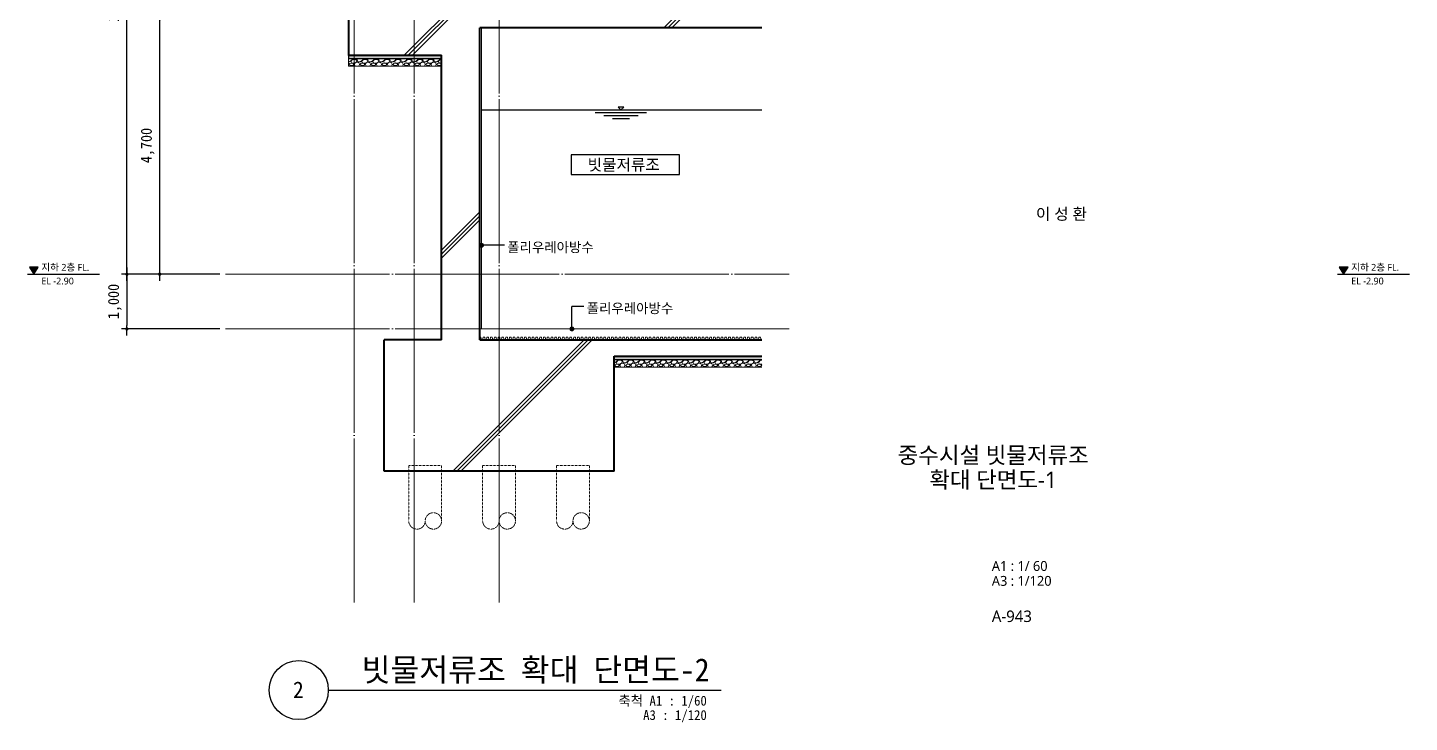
# Model space of a CAD drawing. Header units: inches. Extents: x 224105 to 519834, y 3350 to 70638.
# Drawn here: x 449746 to 474989, y 3350 to 16045 of the extents above; entities that cross this region are included whole.
import ezdxf
from ezdxf.enums import TextEntityAlignment as Align

# ---------------------------------------------------------------- set-up
doc = ezdxf.new("R2010")
doc.units = ezdxf.units.IN
doc.header["$MEASUREMENT"] = 0
doc.linetypes.add('CEN', pattern=[62, 60, -1, 0, -1])
doc.linetypes.add('HID', pattern=[2, 1.1, -0.9])
doc.layers.get('0').update_dxf_attribs({"linetype": 'CONTINUOUS'})
for name, color, linetype, lineweight in [('A-AXIS-LINE', 1, 'CEN', 15), ('A-BORD-TEXT', 3, 'CONTINUOUS', 25), ('A-CONC-LIN1', 2, 'CONTINUOUS', 40), ('A-CONC-LIN2', 7, 'CONTINUOUS', 25), ('A-DIMS', 7, 'CONTINUOUS', 25), ('A-MKXS-LEAD', 7, 'CONTINUOUS', 25), ('A-MKXS-TEXT1', 3, 'CONTINUOUS', 25), ('A-MKXX-NAME', 3, 'CONTINUOUS', 25), ('A-MKXX-SYMB', 7, 'CONTINUOUS', 25), ('A-XXXX-DRBD', 9, 'CONTINUOUS', 20), ('A-XXXX-FIN2', 6, 'CONTINUOUS', 20), ('A-XXXX-HATC', 8, 'CONTINUOUS', 18), ('A-XXXX-SYMB', 7, 'CONTINUOUS', 25), ('A-XXXX-TXT1', 3, 'CONTINUOUS', 25), ('A-XXXX-WAT1', 9, 'HID', 20)]:
    doc.layers.add(name, color=color, linetype=linetype, lineweight=lineweight)
for name, color, linetype in [('A-SECT-LIN3', 255, 'CONTINUOUS'), ('SYMB', 7, 'CONTINUOUS'), ('TEXT', 7, 'CONTINUOUS')]:
    doc.layers.add(name, color=color, linetype=linetype)
doc.styles.add('HY울릉도L', font='H2GTRE.TTF')
doc.styles.add('돋움체', font='')
doc.styles.add('맑은고딕', font='malgun.ttf')
doc.styles.get('돋움체').set_extended_font_data('DotumChe')
doc.dimstyles.new('CDIM', dxfattribs={"dimtxt": 2, "dimasz": 0.6, "dimexe": 1, "dimexo": 1, "dimgap": 1, "dimtad": 1, "dimdec": 0, "dimrnd": 0.5, "dimzin": 0, "dimdsep": 32, "dimlunit": 6, "dimtxsty": 'HY울릉도L', "dimblk1": '_CIDOT', "dimblk2": '_CIDOT', "dimsah": 1, "dimcen": 4.5, "dimclrd": 2, "dimclre": 2, "dimclrt": 7, "dimadec": 0, "dimazin": 0, "dimtfac": 1, "dimtdec": 0, "dimtix": 1, "dimtmove": 2, "dimatfit": 1, "dimldrblk": '_CIDOT', "dimfxl": 1, "dimtolj": 1, "dimtzin": 0, "dimlwd": -1, "dimarcsym": 0})

# ---------------------------------------------------------------- blocks, each defined once
blk = doc.blocks.new('입단면LEVEL1')
at = {"layer": 'SYMB', "linetype": 'ByBlock'}
blk.add_line((0, 0), (26.26, 0), dxfattribs=at)
blk.add_lwpolyline([(0.64, 2.5), (2.24, 0), (3.84, 2.5)], close=True, dxfattribs=at)
blk.add_solid([(0.64, 2.5), (3.84, 2.5), (2.24, 0)], dxfattribs=at)
at = {"layer": 'TEXT', "style": '돋움체'}
for tag, p in [('층레벨', (5.03, 1.28)), ('LEVEL', (5.85, -2.99))]:
    blk.add_attdef(tag, p, '', height=2.5, dxfattribs=at)
blk = doc.blocks.new('_CIDOT')
at = {"color": 0, "linetype": 'ByBlock'}
blk.add_line((2, 0), (-1, 0), dxfattribs=at)
at = {"color": 0, "linetype": 'ByBlock', "const_width": 0.5}
blk.add_lwpolyline([(-0.25, 0, 1), (0.25, 0, 1)], format="xyb", close=True, dxfattribs=at)
blk = doc.blocks.new('*D144')
at = {"layer": 'A-DIMS', "lineweight": -2, "transparency": 16777216}
for p, q in [((453259, 21540), (451459, 21540)), ((453259, 11540), (451459, 11540))]:
    blk.add_line(p, q, dxfattribs=at)
at = {"layer": 'A-DIMS', "transparency": 16777216}
blk.add_line((451559, 11600), (451559, 21480), dxfattribs=at)
at = {"layer": 'A-DIMS', "transparency": 16777216, "xscale": 60, "yscale": 60, "zscale": 60}
for p, rotation in [((451559, 21540), 90), ((451559, 11540), 270)]:
    blk.add_blockref('_CIDOT', p, dxfattribs=dict(at, rotation=rotation))
at = {"layer": 'A-DIMS', "color": 3, "transparency": 16777216, "insert": (451340, 16540), "char_height": 200, "attachment_point": 5, "rotation": 90, "style": '돋움체'}
blk.add_mtext('\\A1;10,000', dxfattribs=at)
blk = doc.blocks.new('*D145')
at = {"layer": 'A-DIMS', "lineweight": -2, "transparency": 16777216}
for p, q in [((453259, 16240), (452059, 16240)), ((453259, 11540), (452059, 11540))]:
    blk.add_line(p, q, dxfattribs=at)
at = {"layer": 'A-DIMS', "transparency": 16777216}
blk.add_line((452159, 11600), (452159, 16180), dxfattribs=at)
at = {"layer": 'A-DIMS', "transparency": 16777216, "xscale": 60, "yscale": 60, "zscale": 60}
for p, rotation in [((452159, 16240), 90), ((452159, 11540), 270)]:
    blk.add_blockref('_CIDOT', p, dxfattribs=dict(at, rotation=rotation))
at = {"layer": 'A-DIMS', "color": 3, "transparency": 16777216, "insert": (451940, 13890), "char_height": 200, "attachment_point": 5, "rotation": 90, "style": '돋움체'}
blk.add_mtext('\\A1;4,700', dxfattribs=at)
blk = doc.blocks.new('*D147')
at = {"layer": 'A-DIMS', "lineweight": -2, "transparency": 16777216}
for p, q in [((453259, 11540), (451459, 11540)), ((453259, 10540), (451459, 10540))]:
    blk.add_line(p, q, dxfattribs=at)
at = {"layer": 'A-DIMS', "transparency": 16777216}
blk.add_line((451559, 11480), (451559, 10600), dxfattribs=at)
at = {"layer": 'A-DIMS', "transparency": 16777216, "xscale": 60, "yscale": 60, "zscale": 60}
for p, rotation in [((451559, 11540), 90), ((451559, 10540), 270)]:
    blk.add_blockref('_CIDOT', p, dxfattribs=dict(at, rotation=rotation))
at = {"layer": 'A-DIMS', "color": 3, "transparency": 16777216, "insert": (451340, 11040), "char_height": 200, "attachment_point": 5, "rotation": 90, "style": '돋움체'}
blk.add_mtext('\\A1;1,000', dxfattribs=at)
blk = doc.blocks.new('A$C1EF06538')
at = {"color": 7}
for p, q in [((0, 0), (-26, 25)), ((26, 25), (-26, 25)), ((0, 0), (26, 25)), ((235, -27), (-235, -27)), ((157, -54), (-157, -54)), ((78, -81), (-78, -81))]:
    blk.add_line(p, q, dxfattribs=at)

msp = doc.modelspace()

# ---------------------------------------------------------------- hatches: boundary and pattern name
at = {"layer": 'A-XXXX-HATC'}
h = msp.add_hatch(dxfattribs=at)
h.set_pattern_fill('CONC', color=256, scale=100)
h.set_pattern_definition([(45, (0, 0), (-2121.32, 2121.32), []), (45, (0, 75), (-2121.32, 2121.32), []), (45, (0, 150), (-2121.32, 2121.32), [])])
h.paths.add_polyline_path([(458009, 20190.1), (463159, 20190.1), (463159, 20390.1), (458159, 20390.1), (458159, 22040.1), (457859, 22040.1), (457859, 20390.1), (456909, 20390.1), (456909, 22440.1), (455609, 22440.1), (455609, 15540.1), (457309, 15540.1), (457309, 10341.9), (456259, 10341.9), (456259, 7941.9), (460459, 7941.9), (460459, 10041.9), (463159, 10041.9), (463159, 10341.9), (458009, 10341.9), (458009, 16040.1), (463159, 16040.1), (463159, 16240.1), (458459, 16240.1), (458459, 16340.1), (458259, 16340.1), (458259, 16240.1), (458009, 16240.1)])
h.paths.add_polyline_path([(457309, 16240.1), (455809, 16240.1), (455809, 22290.1), (456709, 22290.1), (456709, 20190.1), (457309, 20190.1)], flags=16)
h = msp.add_hatch(dxfattribs=at)
h.set_pattern_fill('DOTS', color=256, scale=100)
h.set_pattern_definition([(0, (323962.727, 95173.143), (3.125, 6.25), [0, -6.25])])
h.paths.add_polyline_path([(455609, 15540.2), (455609, 15480.2), (457309, 15480.2), (457309, 15540.2)])
h = msp.add_hatch(dxfattribs=at)
h.set_pattern_fill('GRAVEL', color=256, scale=200)
h.set_pattern_definition([(228.012788, (324106.727, 95373.143), (-1600, -1800), [26.9072, -2663.8176]), (184.969741, (324088.727, 95353.143), (2400, 200), [46.1736, -4571.18495]), (132.510447, (324042.727, 95349.143), (2000, -2200), [32.5576, -3223.20652]), (267.273689, (323964.727, 95299.143), (200, 4000), [42.0476, -4162.7116]), (292.833654, (323962.727, 95257.143), (-1000, 2400), [41.231, -4081.87463]), (357.273689, (323978.727, 95219.143), (-4000, 200), [42.0476, -4162.7116]), (37.6942405, (324020.727, 95217.143), (-2600, -2000), [55.6058, -5504.9697]), (72.2553284, (324064.727, 95251.143), (1400, 4400), [52.4976, -5197.2643]), (121.4295656, (324080.727, 95301.143), (-1600, 2600), [42.19, -4176.81462]), (175.236358, (324058.727, 95337.143), (2200, -200), [48.1664, -2360.15252]), (222.397438, (324010.727, 95341.143), (-2400, -2200), [62.2896, -6166.675]), (138.814075, (324162.727, 95297.143), (-1400, 1200), [21.2602, -2104.76896]), (171.4692344, (324146.727, 95311.143), (2600, -400), [40.4474, -4004.30228]), (225, (324106.73, 95317.14), (-2e-14, -200), [28.2842, -254.5585]), (203.19859, (324092.727, 95341.143), (1000, 400), [15.2316, -1507.92302]), (291.80141, (324078.727, 95335.143), (-200, 600), [21.5406, -1055.49236]), (30.963757, (324086.727, 95315.143), (600, 400), [34.9858, -1131.20458]), (161.56505, (324116.727, 95333.14), (400, -200), [25.2982, -607.15733]), (16.38954, (323962.727, 95335.143), (2000, 600), [35.44, -3508.56903]), (70.346176, (323996.727, 95345.143), (-800, -2200), [29.7322, -2943.48155]), (293.19859, (324116.727, 95373.143), (-400, 1000), [30.463, -1492.69162]), (343.61046, (324128.727, 95345.143), (-2000, 600), [35.44, -3508.56903]), (339.443955, (323962.727, 95211.143), (-1000, 400), [34.176, -1674.62475]), (294.775141, (323994.727, 95199.143), (-1000, 2200), [28.6356, -2834.92861]), (66.80141, (324118.727, 95173.143), (400, 1000), [30.463, -1492.69162]), (17.354025, (324130.727, 95201.143), (-2600, -800), [33.5262, -3319.08472]), (69.443955, (324020.727, 95173.143), (-400, -1000), [17.088, -1691.71275]), (101.309932, (324106.727, 95173.143), (-200, 800), [10.198, -1009.6059]), (165.963757, (324104.727, 95183.143), (600, -200), [41.231, -783.39013]), (186.009006, (324064.727, 95193.143), (2000, 200), [38.21, -3782.78463]), (303.690068, (324086.727, 95297.143), (-200, 400), [28.8444, -692.26586]), (353.1572266, (324102.727, 95273.143), (3400, -400), [50.3588, -4985.51252]), (60.945396, (324152.727, 95267.143), (-800, -1400), [20.5912, -2038.53483]), (90, (324162.73, 95285.14), (-200, 200), [12, -188]), (120.256437, (324060.727, 95199.143), (800, -1400), [27.7848, -2750.704]), (48.012788, (324046.727, 95223.143), (1600, 1800), [53.8144, -2636.9104]), (0, (324082.73, 95263.14), (200, 200), [52, -148]), (325.3048465, (324134.727, 95263.143), (2000, -1400), [31.6228, -3130.65486]), (254.054604, (324160.727, 95245.143), (-200, -800), [29.1204, -1426.90158]), (207.6459754, (324152.727, 95217.143), (-3800, -2000), [47.413, -4693.89484]), (175.426079, (324110.727, 95195.143), (-2600, 200), [50.1598, -4965.81468])])
h.paths.add_polyline_path([(455609, 15480.2), (455609, 15340.2), (457309, 15340.2), (457309, 15480.2)])
h = msp.add_hatch(dxfattribs=at)
h.set_pattern_fill('DOTS', color=256, scale=100)
h.set_pattern_definition([(0, (329812.727, 89674.8904), (3.125, 6.25), [0, -6.25])])
h.paths.add_polyline_path([(463159, 9981.9), (463159, 10041.9), (460459, 10041.9), (460459, 9981.9)])
h = msp.add_hatch(dxfattribs=at)
h.set_pattern_fill('GRAVEL', color=256, scale=200)
h.set_pattern_definition([(228.012788, (329956.727, 89874.89), (-1600, -1800), [26.9072, -2663.8176]), (184.969741, (329938.727, 89854.89), (2400, 200), [46.1736, -4571.18495]), (132.510447, (329892.727, 89850.89), (2000, -2200), [32.5576, -3223.20652]), (267.273689, (329814.727, 89800.89), (200, 4000), [42.0476, -4162.7116]), (292.833654, (329812.727, 89758.89), (-1000, 2400), [41.231, -4081.87463]), (357.273689, (329828.727, 89720.89), (-4000, 200), [42.0476, -4162.7116]), (37.6942405, (329870.727, 89718.8904), (-2600, -2000), [55.6058, -5504.9697]), (72.2553284, (329914.727, 89752.8904), (1400, 4400), [52.4976, -5197.2643]), (121.4295656, (329930.727, 89802.89), (-1600, 2600), [42.19, -4176.81462]), (175.236358, (329908.727, 89838.89), (2200, -200), [48.1664, -2360.15252]), (222.397438, (329860.727, 89842.8904), (-2400, -2200), [62.2896, -6166.675]), (138.814075, (330012.727, 89798.89), (-1400, 1200), [21.2602, -2104.76896]), (171.4692344, (329996.727, 89812.89), (2600, -400), [40.4474, -4004.30228]), (225, (329956.73, 89818.89), (-2e-14, -200), [28.2842, -254.5585]), (203.19859, (329942.727, 89842.89), (1000, 400), [15.2316, -1507.92302]), (291.80141, (329928.727, 89836.89), (-200, 600), [21.5406, -1055.49236]), (30.963757, (329936.727, 89816.89), (600, 400), [34.9858, -1131.20458]), (161.56505, (329966.727, 89834.89), (400, -200), [25.2982, -607.15733]), (16.38954, (329812.727, 89836.89), (2000, 600), [35.44, -3508.56903]), (70.346176, (329846.727, 89846.89), (-800, -2200), [29.7322, -2943.48155]), (293.19859, (329966.727, 89874.89), (-400, 1000), [30.463, -1492.69162]), (343.61046, (329978.727, 89846.89), (-2000, 600), [35.44, -3508.56903]), (339.443955, (329812.727, 89712.89), (-1000, 400), [34.176, -1674.62475]), (294.775141, (329844.727, 89700.89), (-1000, 2200), [28.6356, -2834.92861]), (66.80141, (329968.727, 89674.89), (400, 1000), [30.463, -1492.69162]), (17.354025, (329980.727, 89702.89), (-2600, -800), [33.5262, -3319.08472]), (69.443955, (329870.727, 89674.89), (-400, -1000), [17.088, -1691.71275]), (101.309932, (329956.727, 89674.89), (-200, 800), [10.198, -1009.6059]), (165.963757, (329954.727, 89684.89), (600, -200), [41.231, -783.39013]), (186.009006, (329914.727, 89694.89), (2000, 200), [38.21, -3782.78463]), (303.690068, (329936.727, 89798.89), (-200, 400), [28.8444, -692.26586]), (353.1572266, (329952.727, 89774.89), (3400, -400), [50.3588, -4985.51252]), (60.945396, (330002.727, 89768.89), (-800, -1400), [20.5912, -2038.53483]), (90, (330012.73, 89786.9), (-200, 200), [12, -188]), (120.256437, (329910.727, 89700.89), (800, -1400), [27.7848, -2750.704]), (48.012788, (329896.727, 89724.89), (1600, 1800), [53.8144, -2636.9104]), (0, (329932.73, 89764.9), (200, 200), [52, -148]), (325.3048465, (329984.727, 89764.89), (2000, -1400), [31.6228, -3130.65486]), (254.054604, (330010.727, 89746.89), (-200, -800), [29.1204, -1426.90158]), (207.6459754, (330002.727, 89718.89), (-3800, -2000), [47.413, -4693.89484]), (175.426079, (329960.727, 89696.89), (-2600, 200), [50.1598, -4965.81468])])
h.paths.add_polyline_path([(463159, 9841.9), (463159, 9981.9), (460459, 9981.9), (460459, 9841.9)])

# ---------------------------------------------------------------- linework, layer by layer
at = {"layer": 'A-AXIS-LINE', "ltscale": 50}
for p, q in [((455709, 5540.1), (455709, 26540.1)), ((456809, 5540.1), (456809, 26540.1)), ((458359, 5540.1), (458359, 26540.1)), ((453359, 11540.1), (463659, 11540.1)), ((453359, 10540.1), (463659, 10540.1))]:
    msp.add_line(p, q, dxfattribs=at)
at = {"layer": 'A-CONC-LIN1'}
for p, q in [((458009, 10341.9), (458009, 16040.1)), ((457309, 10341.9), (457309, 15540.1)), ((456259, 7941.9), (456259, 10341.9)), ((457309, 10341.9), (456259, 10341.9)), ((458009, 10341.9), (463159, 10341.9)), ((460459, 10041.9), (463159, 10041.9)), ((460459, 7941.9), (460459, 10041.9)), ((460459, 7941.9), (456259, 7941.9))]:
    msp.add_line(p, q, dxfattribs=at)
for points in [[(455609, 22440.1), (455609, 15540.1), (457309, 15540.1)], [(463159, 16040.1), (458009, 16040.1)]]:
    msp.add_lwpolyline(points, dxfattribs=at)
at = {"layer": 'A-CONC-LIN2'}
msp.add_line((458038.8, 14540.1), (463159, 14540.1), dxfattribs=at)
at = {"layer": 'A-MKXS-LEAD'}
for p, q in [((458456.7, 12068), (458039, 12068)), ((459689.4, 10540.1), (459689.4, 10952.4)), ((459909.6, 10952.4), (459689.4, 10952.4))]:
    msp.add_line(p, q, dxfattribs=at)
at = {"layer": 'A-MKXS-LEAD', "const_width": 45}
for points in [[(458061.5, 12068, -1), (458016.5, 12068, -1)], [(459711.9, 10540.1, -1), (459666.9, 10540.1, -1)]]:
    msp.add_lwpolyline(points, format="xyb", close=True, dxfattribs=at)
at = {"layer": 'A-MKXX-SYMB'}
msp.add_lwpolyline([(459677.8, 13360.1), (461653.3, 13360.1), (461653.3, 13720.1), (459677.8, 13720.1)], close=True, dxfattribs=at)
at = {"layer": 'A-SECT-LIN3'}
for p, q in [((455609, 15540.1), (455609, 15480.2)), ((455609, 15480.2), (457309, 15480.2)), ((460459, 9981.9), (463159, 9981.9))]:
    msp.add_line(p, q, dxfattribs=at)
at = {"layer": 'A-XXXX-DRBD'}
msp.add_lwpolyline([(463159, 10341.9), (463145.1, 10341.9), (463136.4, 10386.9), (463105.3, 10386.9), (463096.6, 10341.9), (463076.1, 10341.9), (463067.4, 10386.9), (463036.3, 10386.9), (463027.6, 10341.9), (463007.1, 10341.9), (462998.3, 10386.9), (462967.3, 10386.9), (462958.5, 10341.9), (462938, 10341.9), (462929.3, 10386.9), (462898.2, 10386.9), (462889.5, 10341.9), (462869, 10341.9), (462860.3, 10386.9), (462829.2, 10386.9), (462820.5, 10341.9), (462800, 10341.9), (462791.2, 10386.9), (462760.2, 10386.9), (462751.4, 10341.9), (462730.9, 10341.9), (462722.2, 10386.9), (462691.1, 10386.9), (462682.4, 10341.9), (462661.9, 10341.9), (462653.2, 10386.9), (462622.1, 10386.9), (462613.4, 10341.9), (462592.9, 10341.9), (462584.1, 10386.9), (462553.1, 10386.9), (462544.3, 10341.9), (462523.8, 10341.9), (462515.1, 10386.9), (462484, 10386.9), (462475.3, 10341.9), (462454.8, 10341.9), (462446.1, 10386.9), (462415, 10386.9), (462406.3, 10341.9), (462385.8, 10341.9), (462377, 10386.9), (462346, 10386.9), (462337.2, 10341.9), (462316.7, 10341.9), (462308, 10386.9), (462276.9, 10386.9), (462268.2, 10341.9), (462247.7, 10341.9), (462239, 10386.9), (462207.9, 10386.9), (462199.2, 10341.9), (462178.7, 10341.9), (462169.9, 10386.9), (462138.9, 10386.9), (462130.1, 10341.9), (462109.6, 10341.9), (462100.9, 10386.9), (462069.8, 10386.9), (462061.1, 10341.9), (462040.6, 10341.9), (462031.9, 10386.9), (462000.8, 10386.9), (461992.1, 10341.9), (461971.6, 10341.9), (461962.8, 10386.9), (461931.8, 10386.9), (461923, 10341.9), (461902.5, 10341.9), (461893.8, 10386.9), (461862.7, 10386.9), (461854, 10341.9), (461833.5, 10341.9), (461824.8, 10386.9), (461793.7, 10386.9), (461785, 10341.9), (461764.5, 10341.9), (461755.7, 10386.9), (461724.7, 10386.9), (461715.9, 10341.9), (461695.4, 10341.9), (461686.7, 10386.9), (461655.6, 10386.9), (461646.9, 10341.9), (461626.4, 10341.9), (461617.7, 10386.9), (461586.6, 10386.9), (461577.9, 10341.9), (461557.4, 10341.9), (461548.6, 10386.9), (461517.6, 10386.9), (461508.8, 10341.9), (461488.3, 10341.9), (461479.6, 10386.9), (461448.5, 10386.9), (461439.8, 10341.9), (461419.3, 10341.9), (461410.6, 10386.9), (461379.5, 10386.9), (461370.8, 10341.9), (461350.3, 10341.9), (461341.5, 10386.9), (461310.5, 10386.9), (461301.7, 10341.9), (461281.2, 10341.9), (461272.5, 10386.9), (461241.4, 10386.9), (461232.7, 10341.9), (461212.2, 10341.9), (461203.5, 10386.9), (461172.4, 10386.9), (461163.7, 10341.9), (461143.2, 10341.9), (461134.4, 10386.9), (461103.4, 10386.9), (461094.6, 10341.9), (461074.1, 10341.9), (461065.4, 10386.9), (461034.3, 10386.9), (461025.6, 10341.9), (461005.1, 10341.9), (460996.4, 10386.9), (460965.3, 10386.9), (460956.6, 10341.9), (460936.1, 10341.9), (460927.3, 10386.9), (460896.3, 10386.9), (460887.5, 10341.9), (460867, 10341.9), (460858.3, 10386.9), (460827.2, 10386.9), (460818.5, 10341.9), (460798, 10341.9), (460789.3, 10386.9), (460758.2, 10386.9), (460749.5, 10341.9), (460729, 10341.9), (460720.2, 10386.9), (460689.2, 10386.9), (460680.4, 10341.9), (460659.9, 10341.9), (460651.2, 10386.9), (460620.1, 10386.9), (460611.4, 10341.9), (460590.9, 10341.9), (460582.2, 10386.9), (460551.1, 10386.9), (460542.4, 10341.9), (460521.9, 10341.9), (460513.1, 10386.9), (460482.1, 10386.9), (460473.3, 10341.9), (460452.8, 10341.9), (460444.1, 10386.9), (460413, 10386.9), (460404.3, 10341.9), (460383.8, 10341.9), (460375.1, 10386.9), (460344, 10386.9), (460335.3, 10341.9), (460314.8, 10341.9), (460306, 10386.9), (460275, 10386.9), (460266.2, 10341.9), (460245.7, 10341.9), (460237, 10386.9), (460205.9, 10386.9), (460197.2, 10341.9), (460176.7, 10341.9), (460168, 10386.9), (460136.9, 10386.9), (460128.2, 10341.9), (460107.7, 10341.9), (460098.9, 10386.9), (460067.9, 10386.9), (460059.1, 10341.9), (460038.6, 10341.9), (460029.9, 10386.9), (459998.8, 10386.9), (459990.1, 10341.9), (459969.6, 10341.9), (459960.9, 10386.9), (459929.8, 10386.9), (459921.1, 10341.9), (459900.6, 10341.9), (459891.8, 10386.9), (459860.8, 10386.9), (459852, 10341.9), (459831.5, 10341.9), (459822.8, 10386.9), (459791.7, 10386.9), (459783, 10341.9), (459762.5, 10341.9), (459753.8, 10386.9), (459722.7, 10386.9), (459714, 10341.9), (459693.5, 10341.9), (459684.7, 10386.9), (459653.7, 10386.9), (459644.9, 10341.9), (459624.4, 10341.9), (459615.7, 10386.9), (459584.6, 10386.9), (459575.9, 10341.9), (459555.4, 10341.9), (459546.7, 10386.9), (459515.6, 10386.9), (459506.9, 10341.9), (459486.4, 10341.9), (459477.6, 10386.9), (459446.6, 10386.9), (459437.8, 10341.9), (459417.3, 10341.9), (459408.6, 10386.9), (459377.5, 10386.9), (459368.8, 10341.9), (459348.3, 10341.9), (459339.6, 10386.9), (459308.5, 10386.9), (459299.8, 10341.9), (459279.3, 10341.9), (459270.5, 10386.9), (459239.5, 10386.9), (459230.7, 10341.9), (459210.2, 10341.9), (459201.5, 10386.9), (459170.4, 10386.9), (459161.7, 10341.9), (459141.2, 10341.9), (459132.5, 10386.9), (459101.4, 10386.9), (459092.7, 10341.9), (459072.2, 10341.9), (459063.4, 10386.9), (459032.4, 10386.9), (459023.6, 10341.9), (459003.1, 10341.9), (458994.4, 10386.9), (458963.3, 10386.9), (458954.6, 10341.9), (458934.1, 10341.9), (458925.4, 10386.9), (458894.3, 10386.9), (458885.6, 10341.9), (458865.1, 10341.9), (458856.3, 10386.9), (458825.3, 10386.9), (458816.5, 10341.9), (458796, 10341.9), (458787.3, 10386.9), (458756.2, 10386.9), (458747.5, 10341.9), (458727, 10341.9), (458718.3, 10386.9), (458687.2, 10386.9), (458678.5, 10341.9), (458658, 10341.9), (458649.2, 10386.9), (458618.2, 10386.9), (458609.4, 10341.9), (458588.9, 10341.9), (458580.2, 10386.9), (458549.1, 10386.9), (458540.4, 10341.9), (458519.9, 10341.9), (458511.2, 10386.9), (458480.1, 10386.9), (458471.4, 10341.9), (458450.9, 10341.9), (458442.1, 10386.9), (458411.1, 10386.9), (458402.3, 10341.9), (458381.8, 10341.9), (458373.1, 10386.9), (458342, 10386.9), (458333.3, 10341.9), (458312.8, 10341.9), (458304.1, 10386.9), (458273, 10386.9), (458264.2, 10341.9), (458243.8, 10341.9), (458235, 10386.9), (458204, 10386.9), (458195.2, 10341.9), (458174.7, 10341.9), (458166, 10386.9), (458134.9, 10386.9), (458126.2, 10341.9), (458105.7, 10341.9), (458097, 10386.9), (458065.9, 10386.9), (458057.1, 10341.9), (458036.7, 10341.9), (458027.9, 10386.9), (458009, 10386.9)], dxfattribs=at)
at = {"layer": 'A-XXXX-FIN2'}
for p, q in [((458039.1, 10540.1), (458038.7, 16040.1)), ((458109, 10541.9), (463159, 10541.9))]:
    msp.add_line(p, q, dxfattribs=at)
at = {"layer": 'A-XXXX-HATC'}
for p, q in [((455609, 15480.2), (455609, 15340.2)), ((455609, 15340.2), (457309, 15340.2)), ((460459, 9841.9), (463159, 9841.9))]:
    msp.add_line(p, q, dxfattribs=at)
at = {"layer": 'A-XXXX-SYMB'}
msp.add_line((455239.4, 3940.1), (462419, 3940.1), dxfattribs=at)
msp.add_circle((454699.4, 3940.1), 540, dxfattribs=at)
at = {"layer": 'A-XXXX-WAT1', "ltscale": 0.5}
for p, q in [((456709, 8041.9), (457309, 8041.9)), ((456709, 8041.9), (456709, 7031.6)), ((457309, 8041.9), (457309, 7031.6)), ((458059, 8041.9), (458659, 8041.9)), ((458059, 8041.9), (458059, 7031.6)), ((458659, 8041.9), (458659, 7031.6)), ((459409, 8041.9), (460009, 8041.9)), ((459409, 8041.9), (459409, 7031.6)), ((460009, 8041.9), (460009, 7031.6))]:
    msp.add_line(p, q, dxfattribs=at)
for centre in [(457159, 7031.6), (458509, 7031.6), (459859, 7031.6)]:
    msp.add_circle(centre, 150, dxfattribs=at)
for centre in [(456859, 7031.6), (458209, 7031.6), (459559, 7031.6)]:
    msp.add_arc(centre, 150, 180, 0, dxfattribs=at)

# ---------------------------------------------------------------- block references
at = {"layer": 'A-CONC-LIN2', "xscale": 2, "yscale": 2, "zscale": 2}
msp.add_blockref('A$C1EF06538', (460584, 14540.1), dxfattribs=at)
at = {"layer": 'TEXT'}
ref = msp.add_blockref('입단면LEVEL1', (449746, 11540.1), dxfattribs=dict(at, xscale=50.00000000000028, yscale=50.00000000000028, zscale=50.00000000000028))
ref.add_attrib('층레벨', ' 지하 2층 FL.', (449954.4, 11602.6, 0), dxfattribs={"height": 125, "style": '맑은고딕'})
ref.add_attrib('LEVEL', ' EL -2.90', (449954.4, 11352.6, 0), dxfattribs={"height": 125, "style": '맑은고딕'})
ref = msp.add_blockref('입단면LEVEL1', (473676.1, 11540.1), dxfattribs=dict(at, xscale=50.00000000000028, yscale=50.00000000000028, zscale=50.00000000000028))
ref.add_attrib('층레벨', ' 지하 2층 FL.', (473884.5, 11602.6, 0), dxfattribs={"height": 125, "style": '맑은고딕'})
ref.add_attrib('LEVEL', ' EL -2.90', (473884.5, 11352.6, 0), dxfattribs={"height": 125, "style": '맑은고딕'})

# ---------------------------------------------------------------- texts
at = {"layer": 'A-BORD-TEXT', "style": '맑은고딕'}
msp.add_text('이 성 환', height=210, dxfattribs=at).set_placement((469099.4, 12535.3), align=Align.RIGHT)
for s, p in [('중수시설 빗물저류조', (467386.5, 8233.5)), ('확대 단면도-1', (467386.5, 7783.5))]:
    msp.add_text(s, height=300, dxfattribs=at).set_placement(p, align=Align.MIDDLE_CENTER)
at = {"layer": 'A-MKXS-TEXT1', "style": '돋움체'}
for p in [(458506.7, 12033), (459959.6, 10917.4)]:
    msp.add_text('폴리우레아방수', height=180, dxfattribs=at).set_placement(p, align=Align.MIDDLE_LEFT)
at = {"layer": 'A-MKXX-NAME', "style": '맑은고딕'}
msp.add_text('빗물저류조', height=210, dxfattribs=at).set_placement((460636.3, 13540.1), align=Align.MIDDLE_CENTER)
at = {"layer": 'A-XXXX-TXT1', "style": '맑은고딕'}
for s, height, p in [('A1 : 1/ 60', 180, (467360.7, 6118.1)), ('A3 : 1/120', 180, (467360.7, 5846)), ('A-943', 210, (467360.7, 5183.9))]:
    msp.add_text(s, height=height, dxfattribs=at).set_placement(p)
at = {"layer": 'A-XXXX-TXT1', "style": '돋움체'}
msp.add_text('빗물저류조 확대 단면도-2', height=420, dxfattribs=at).set_placement((462204.6, 3974.1), align=Align.BOTTOM_RIGHT)
msp.add_text('2', height=300, dxfattribs=at).set_placement((454692.4, 3946.6), align=Align.MIDDLE)
for s, p in [('축척 A1 : 1/60', (462154.1, 3836.8)), ('A3 : 1/120', (462154.1, 3574.1))]:
    msp.add_text(s, height=180, dxfattribs=at).set_placement(p, align=Align.TOP_RIGHT)

# ---------------------------------------------------------------- dimensions: what is measured, and where the dimension line sits
at = {"layer": 'A-DIMS'}
for base, p2, picture, middle in [((451559, 21540.1), (453359, 21540.1), '*D144', (451340, 16540.1)), ((452159, 16240.1), (453359, 16240.1), '*D145', (451940, 13890.1)), ((451559, 10540.1), (453359, 10540.1), '*D147', (451340, 11040.1))]:
    dim = msp.add_linear_dim(base=base, p1=(453359, 11540.1), p2=p2, angle=90, dimstyle='CDIM', override={"dimscale": 100, "dimtxsty": '돋움체', "dimclrd": 256, "dimclre": 256, "dimclrt": 3}, dxfattribs=at)
    dim.commit()
    dim.dimension.update_dxf_attribs({"geometry": picture, "text_midpoint": middle})

doc.saveas('drawing.dxf')
